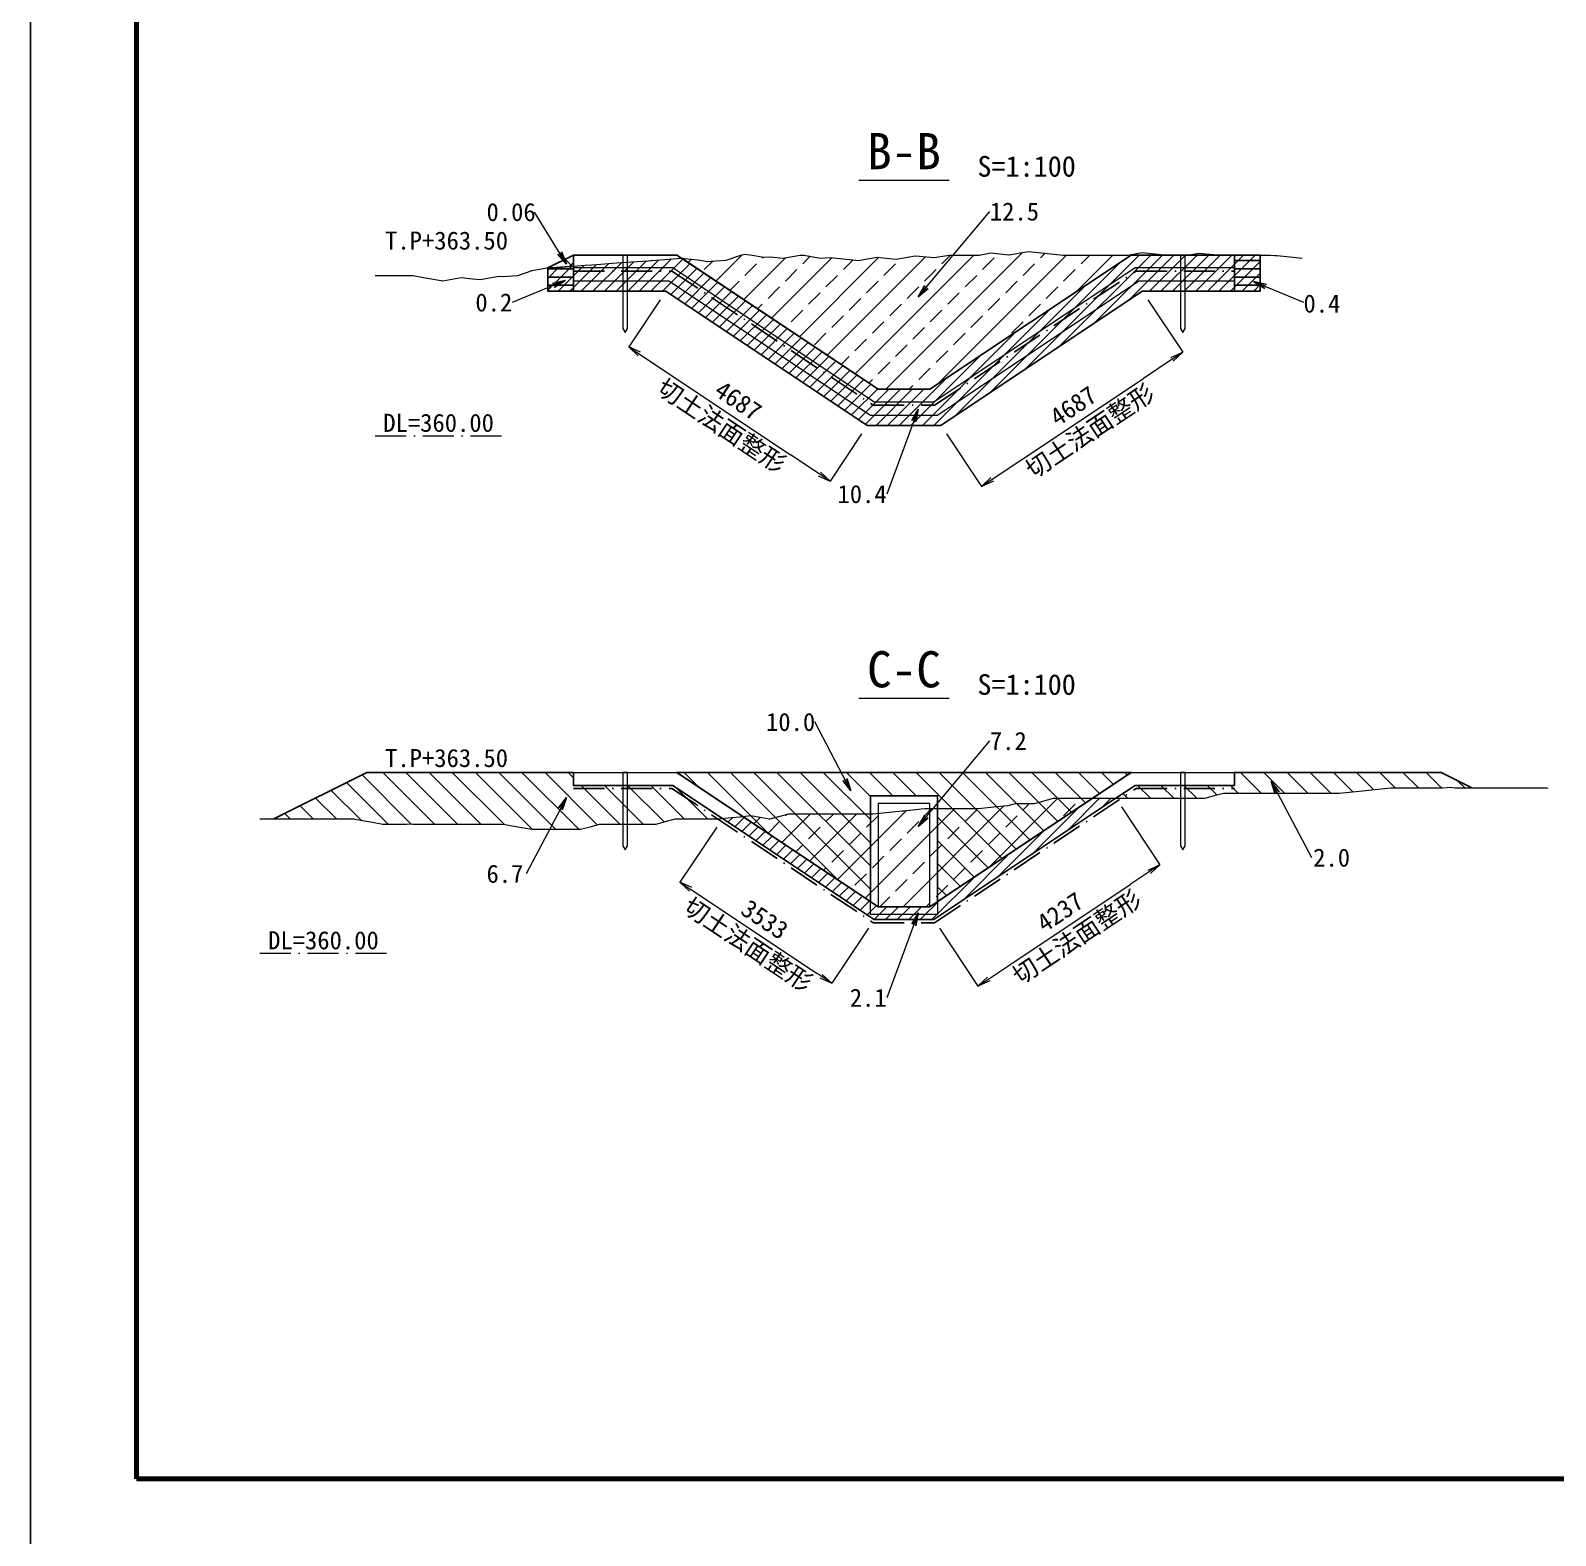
# Model space of a CAD drawing. Header units: millimetres. Extents: x -24094 to 84100, y -59400 to 59400.
# Drawn here: x 0 to 29532, y 1100 to 30250 of the extents above; entities that cross this region are included whole.
import ezdxf
from ezdxf.enums import TextEntityAlignment as Align

# ---------------------------------------------------------------- set-up
doc = ezdxf.new("R2010")
doc.units = ezdxf.units.MM
doc.header["$LTSCALE"] = 100
doc.header["$PDSIZE"] = 300
doc.linetypes.add('SXF_一点短鎖線', pattern=[9.25, 6, -1.5, 0.25, -1.5])
for name, color, linetype, lineweight in [('D-BGD', 7, 'Continuous', 13), ('D-BMK', 2, 'SXF_一点短鎖線', 13), ('D-BMK-HTXT', 7, 'Continuous', 13), ('D-BYP-STR1', 2, 'Continuous', 13), ('D-BYP-STR2', 6, 'Continuous', 25), ('D-BYP-STR8', 150, 'Continuous', 25), ('D-STR', 1, 'Continuous', 13), ('D-STR-STR8', 3, 'Continuous', 25), ('D-STR-TXT', 7, 'Continuous', 13), ('D-TTL', 2, 'Continuous', 140), ('D-TTL-LINE', 7, 'Continuous', 13), ('D-TTL-TXT', 7, 'Continuous', 13), ('切土法面整形', 4, 'Continuous', 13), ('埋C', 6, 'Continuous', 13), ('床堀', 3, 'Continuous', 13), ('掘削', 4, 'Continuous', 13), ('盛土(4.0≦W)', 5, 'Continuous', 13), ('盛土(W＜2.5)', 5, 'Continuous', 13)]:
    doc.layers.add(name, color=color, linetype=linetype, lineweight=lineweight)
doc.styles.add('MS ゴシック', font='MS Gothic.ttf')
doc.styles.add('ＭＳ ゴシック', font='MS Gothic.ttf')
doc.dimstyles.new('DIM-100-F', dxfattribs={"dimscale": 100, "dimtxt": 3.5, "dimasz": 2.5, "dimexe": 0, "dimexo": 2, "dimgap": 0.8, "dimtad": 1, "dimdec": 0, "dimzin": 0, "dimdsep": 46, "dimtxsty": 'MS ゴシック', "dimblk": 'OPEN', "dimcen": 0.1, "dimclrd": 256, "dimclre": 256, "dimclrt": 256, "dimaunit": 1, "dimadec": 4, "dimazin": 0, "dimtfac": 1, "dimtdec": 0, "dimtmove": 2, "dimatfit": 3, "dimldrblk": 'OPEN', "dimfxl": 1, "dimtolj": 1, "dimtzin": 0, "dimlwd": -1, "dimlwe": -1, "dimarcsym": 0})
pattern_1 = [(180, (-372660.47, 540142.1), (-1e-14, -158.75), [])]
pattern_2 = [(135, (-492653.5, 540049.14), (-224.5064, -224.5064), [])]

# ---------------------------------------------------------------- blocks, each defined once
blk = doc.blocks.new('_Open')
at = {"color": 0, "linetype": 'ByBlock', "lineweight": -2}
for p, q in [((-1, 0.17), (0, 0)), ((-1, -0.17), (0, 0)), ((0, 0), (-1, 0))]:
    blk.add_line(p, q, dxfattribs=at)
blk = doc.blocks.new('*D17')
at = {"layer": 'Defpoints', "color": 0, "transparency": 16777216}
for p in [(12303, 25202), (16203, 22602), (15484, 21522)]:
    blk.add_point(p, dxfattribs=at)
at = {"layer": '切土法面整形', "transparency": 16777216}
for p, q in [((12192, 25035), (11584, 24122)), ((11792, 23983), (12347, 23613)), ((16092, 22435), (15484, 21522)), ((15276, 21661), (14720, 22031))]:
    blk.add_line(p, q, dxfattribs=at)
at = {"layer": '切土法面整形', "transparency": 16777216, "xscale": 250, "yscale": 250, "zscale": 250}
for p, rotation in [((11584, 24122), 146.3099324751545), ((15484, 21522), 326.3099324751545)]:
    blk.add_blockref('_Open', p, dxfattribs=dict(at, rotation=rotation))
at = {"layer": '切土法面整形', "transparency": 16777216, "insert": (13534, 22822), "char_height": 350, "attachment_point": 5, "rotation": 326.3099, "style": 'MS ゴシック'}
blk.add_mtext('\\A1;4687\\P切土法面整形', dxfattribs=at)
blk = doc.blocks.new('*D18')
at = {"layer": 'Defpoints', "color": 0, "transparency": 16777216}
for p in [(21527, 25202), (22315, 24019), (17627, 22602)]:
    blk.add_point(p, dxfattribs=at)
at = {"layer": '切土法面整形', "transparency": 16777216}
for p, q in [((21638, 25035), (22315, 24019)), ((22107, 23881), (21552, 23510)), ((17738, 22435), (18415, 21419)), ((18623, 21558), (19179, 21928))]:
    blk.add_line(p, q, dxfattribs=at)
at = {"layer": '切土法面整形', "transparency": 16777216, "xscale": 250, "yscale": 250, "zscale": 250}
for p, rotation in [((22315, 24019), 33.69006752484745), ((18415, 21419), 213.6900675248474)]:
    blk.add_blockref('_Open', p, dxfattribs=dict(at, rotation=rotation))
at = {"layer": '切土法面整形', "transparency": 16777216, "insert": (20365, 22719), "char_height": 350, "attachment_point": 5, "rotation": 33.6901, "style": 'MS ゴシック'}
blk.add_mtext('\\A1;4687\\P切土法面整形', dxfattribs=at)
blk = doc.blocks.new('*D19')
at = {"layer": 'Defpoints', "color": 0, "transparency": 16777216}
for p in [(13400, 14989), (16340, 13029), (15517, 11795)]:
    blk.add_point(p, dxfattribs=at)
at = {"layer": '切土法面整形', "transparency": 16777216}
for p, q in [((13289, 14822), (12577, 13754)), ((12785, 13616), (12861, 13565)), ((16229, 12862), (15517, 11795)), ((15309, 11933), (15233, 11983))]:
    blk.add_line(p, q, dxfattribs=at)
at = {"layer": '切土法面整形', "transparency": 16777216, "xscale": 250, "yscale": 250, "zscale": 250}
for p, rotation in [((12577, 13754), 146.3099324740207), ((15517, 11795), 326.3099324740208)]:
    blk.add_blockref('_Open', p, dxfattribs=dict(at, rotation=rotation))
at = {"layer": '切土法面整形', "transparency": 16777216, "insert": (14047, 12774), "char_height": 350, "attachment_point": 5, "rotation": 326.3099, "style": 'MS ゴシック'}
blk.add_mtext('\\A1;3533\\P切土法面整形', dxfattribs=at)
blk = doc.blocks.new('*D20')
at = {"layer": 'Defpoints', "color": 0, "transparency": 16777216}
for p in [(21016, 15379), (21873, 14093), (17491, 13029)]:
    blk.add_point(p, dxfattribs=at)
at = {"layer": '切土法面整形', "transparency": 16777216}
for p, q in [((21127, 15212), (21873, 14093)), ((21665, 13955), (21297, 13709)), ((17602, 12862), (18348, 11743)), ((18556, 11882), (18924, 12127))]:
    blk.add_line(p, q, dxfattribs=at)
at = {"layer": '切土法面整形', "transparency": 16777216, "xscale": 250, "yscale": 250, "zscale": 250}
for p, rotation in [((21873, 14093), 33.69006752597805), ((18348, 11743), 213.690067525978)]:
    blk.add_blockref('_Open', p, dxfattribs=dict(at, rotation=rotation))
at = {"layer": '切土法面整形', "transparency": 16777216, "insert": (20110, 12918), "char_height": 350, "attachment_point": 5, "rotation": 33.6901, "style": 'MS ゴシック'}
blk.add_mtext('\\A1;4237\\P切土法面整形', dxfattribs=at)

msp = doc.modelspace()

# ---------------------------------------------------------------- hatches: boundary and pattern name
at = {"layer": 'D-BYP-STR2'}
h = msp.add_hatch(dxfattribs=at)
h.set_pattern_fill('ANSI31', color=256, scale=50, angle=135)
h.set_pattern_definition(pattern_1)
h.paths.add_polyline_path([(23815.23, 25901.54), (23315.23, 25901.54), (23315.23, 25201.54), (23815.23, 25201.54)])
h = msp.add_hatch(dxfattribs=at)
h.set_pattern_fill('ANSI31', color=256, scale=50, angle=135)
h.set_pattern_definition(pattern_1)
h.paths.add_polyline_path([(10515.23, 25201.54), (10515.23, 25684.72), (10015.23, 25647.86), (10015.23, 25201.54)])
at = {"layer": 'D-BYP-STR8'}
h = msp.add_hatch(dxfattribs=at)
h.set_pattern_fill('ANSI37', color=256, scale=100)
h.set_pattern_definition([(45, (-492653.5, 540049.14), (-224.5064, 224.5064), []), (135, (-492653.5, 540049.14), (-224.5064, -224.5064), [])])
h.paths.add_polyline_path([(10515.23, 25901.54), (10006.59, 25647.22), (10515.23, 25684.72)])
at = {"layer": '床堀'}
h = msp.add_hatch(dxfattribs=at)
h.set_pattern_fill('ANSI31', color=3, scale=50)
h.set_pattern_definition([(45, (-492653.5, 499381.97), (-112.2532, 112.2532), [])])
h.paths.add_polyline_path([(21527.17, 25201.54), (23315.23, 25201.54), (23815.23, 25201.54), (23815.23, 25901.54), (22257.91, 25901.54), (21315.23, 25901.54), (17415.23, 23301.54), (16415.23, 23301.54), (12611.34, 25837.47), (12601.04, 25838.5), (12370.16, 25821.48), (12024.32, 25795.98), (12003.94, 25794.48), (11968.49, 25791.86), (11637.73, 25767.48), (11447.61, 25753.46), (11271.52, 25740.48), (10965.18, 25717.89), (10870.89, 25710.94), (10743.41, 25701.54), (10294.17, 25668.42), (10172.88, 25659.48), (10015.23, 25647.86), (10015.23, 25201.54), (10515.23, 25201.54), (12303.29, 25201.54), (16203.29, 22601.54), (17627.17, 22601.54)])
h = msp.add_hatch(dxfattribs=at)
h.set_pattern_fill('ANSI31', color=3, scale=50)
h.set_pattern_definition([(45, (-492653.5, 547098.55), (-112.2532, 112.2532), [])])
h.paths.add_polyline_path([(13792.12, 15027.58), (13744.95, 15022.88), (13583.69, 15006.81), (13400.05, 14988.5), (16339.54, 13028.84), (17490.92, 13028.84), (21015.92, 15378.84), (20907.95, 15378.84), (20665.56, 15378.84), (20565.23, 15378.84), (17415.23, 13278.84), (16415.23, 13278.84)])
at = {"layer": '掘削'}
h = msp.add_hatch(dxfattribs=at)
h.set_pattern_fill('ANSI33', color=256, scale=100)
h.set_pattern_definition([(45, (-492653.5, 493827.7), (-449.0128, 449.0128), []), (45, (-492204.5, 493827.7), (-449.0128, 449.0128), [317.5, -158.75])])
h.paths.add_polyline_path([(21315.23, 25901.54), (22001.61, 25901.54), (21891.69, 25912.5), (21828.51, 25918.8), (21525.48, 25949), (21251.8, 25901.54), (21159.27, 25901.54), (20998.3, 25901.54), (20793.06, 25901.54), (20675.08, 25901.54), (20426.84, 25901.54), (20098.36, 25901.54), (20060.63, 25901.54), (19994.99, 25901.54), (19694.42, 25931.5), (19521.64, 25948.72), (19328.2, 25968), (18991.68, 25909.65), (18961.99, 25904.5), (18944.93, 25906.2), (18595.78, 25941), (18368.21, 25901.54), (17988.36, 25901.54), (17791.49, 25901.54), (17497.14, 25850.5), (17214.78, 25878.65), (17130.93, 25887), (16985.05, 25861.71), (16915.23, 25849.6), (16764.71, 25823.51), (16638.06, 25836.13), (16398.5, 25860.01), (16061.34, 25801.54), (16032.29, 25796.51), (15981.74, 25801.54), (15666.07, 25833.01), (15484.62, 25851.09), (15299.86, 25837.47), (14978.43, 25901.54), (14933.65, 25901.54), (14907.91, 25901.54), (14567.44, 25842.51), (14331.19, 25866.05), (14201.22, 25856.47), (13975.12, 25901.54), (13835.01, 25915.51), (13754.47, 25901.54), (13468.8, 25802.47), (13177.76, 25781.02), (13102.58, 25775.47), (12971.8, 25801.54), (12736.37, 25825.01), (12611.34, 25837.47), (16415.23, 23301.54), (17415.23, 23301.54)])
h = msp.add_hatch(dxfattribs=at)
h.set_pattern_fill('ANSI33', color=256, scale=100)
h.set_pattern_definition([(45, (-492653.5, 540049.14), (-449.0128, 449.0128), []), (45, (-492204.5, 540049.14), (-449.0128, 449.0128), [317.5, -158.75])])
h.paths.add_polyline_path([(20565.23, 15378.84), (20326.32, 15378.84), (20175.52, 15378.84), (20088.84, 15378.84), (19809.31, 15378.84), (19512.13, 15297.69), (19443.1, 15278.84), (19323.01, 15278.84), (19076.88, 15278.84), (18935.41, 15240.21), (18710.67, 15217.81), (18358.69, 15182.73), (18344.46, 15178.84), (18319.7, 15178.84), (17978.24, 15178.84), (17781.97, 15178.84), (17612.03, 15178.84), (17316.38, 15178.84), (17245.82, 15171.81), (17205.26, 15167.77), (16915.23, 15138.86), (16879.61, 15135.31), (16628.54, 15110.29), (16513.39, 15098.81), (16313.07, 15078.84), (16147.18, 15078.84), (16051.82, 15078.84), (15780.97, 15078.84), (15475.11, 15078.84), (15414.75, 15078.84), (15309.76, 15078.84), (15048.54, 15078.84), (14898.39, 15078.84), (14682.33, 15078.84), (14318.27, 14979.43), (14306.45, 14981.48), (13949.9, 15043.31), (13792.12, 15027.58), (16415.23, 13278.84), (17415.23, 13278.84)])
at = {"layer": '盛土(4.0≦W)'}
h = msp.add_hatch(dxfattribs=at)
h.set_pattern_fill('ANSI31', color=256, scale=100, angle=90)
h.set_pattern_definition(pattern_2)
h.paths.add_polyline_path([(12439.54, 15628.84), (10515.23, 15628.84), (10515.23, 15878.84), (6515.23, 15878.84), (4715.23, 14978.84), (4794.58, 14978.84), (5094.2, 14978.84), (5160.79, 14978.84), (5276.64, 14978.84), (5527, 14978.84), (5670.92, 14978.84), (5893.22, 14978.84), (6247.63, 14978.84), (6259.43, 14978.84), (6279.95, 14973.24), (6625.64, 14913.3), (6824.35, 14878.84), (6991.86, 14878.84), (7283.26, 14878.84), (7358.07, 14886.3), (7401.07, 14878.84), (7724.28, 14878.84), (7977.78, 14878.84), (8090.49, 14878.84), (8286.58, 14878.84), (8456.71, 14878.84), (8554.5, 14878.84), (8822.92, 14878.84), (9131.22, 14878.84), (9189.13, 14868.8), (9289.89, 14851.33), (9555.35, 14805.3), (9707.94, 14778.84), (9921.56, 14778.84), (10284.65, 14778.84), (10287.77, 14779.38), (10293.2, 14778.84), (10653.99, 14778.84), (10861.37, 14835.47), (11020.2, 14878.84), (11296.51, 14878.84), (11386.41, 14878.84), (11438.09, 14878.84), (11752.62, 14878.84), (12014.8, 14878.84), (12118.84, 14878.84), (12299.82, 14928.27), (12485.05, 14978.84), (12591.52, 14978.84), (12985.87, 14978.84), (13168.24, 14978.84), (13217.48, 14978.84), (13303.14, 14978.84), (13400.05, 14988.5)])
h = msp.add_hatch(dxfattribs=at)
h.set_pattern_fill('ANSI31', color=256, scale=100, angle=90)
h.set_pattern_definition(pattern_2)
h.paths.add_polyline_path([(12515.23, 15878.84), (16265.23, 13378.84), (16265.23, 15428.84), (17565.23, 15428.84), (17565.23, 13378.84), (21315.23, 15878.84)])
h = msp.add_hatch(dxfattribs=at)
h.set_pattern_fill('ANSI31', color=256, scale=100, angle=90)
h.set_pattern_definition(pattern_2)
h.paths.add_polyline_path([(27315.23, 15878.84), (23315.23, 15878.84), (23315.23, 15628.84), (21390.92, 15628.84), (21015.92, 15378.84), (21242.28, 15378.84), (21329.63, 15378.84), (21818.99, 15378.84), (22332.94, 15378.84), (22372.8, 15378.84), (22395.71, 15378.84), (22739.01, 15378.84), (22972.43, 15442.58), (23105.23, 15478.84), (23336.26, 15478.84), (23471.44, 15478.84), (23549.15, 15478.84), (23837.65, 15478.84), (24125.86, 15478.84), (24203.87, 15478.84), (24339.57, 15478.84), (24570.08, 15478.84), (24702.58, 15478.84), (24936.29, 15478.84), (25279.3, 15478.84), (25302.5, 15478.84), (25342.88, 15478.84), (25668.72, 15511.32), (25856.01, 15529.99), (26034.93, 15547.82), (26346.19, 15578.84), (26401.14, 15584.32), (26432.73, 15578.84), (26767.36, 15578.84), (27009.45, 15578.84), (27133.57, 15578.84), (27349.5, 15578.84), (27499.78, 15593.82), (27586.16, 15578.84), (27866, 15578.84), (27915.23, 15578.84)])

# ---------------------------------------------------------------- linework, layer by layer
at = {"layer": 'D-BGD', "color": 7, "linetype": 'Continuous', "lineweight": 13}
for points in [[(6671.88, 25501.54), (6833.87, 25501.54), (6876.96, 25501.54), (6951.93, 25501.54), (7243.18, 25501.54), (7410.59, 25501.54), (7609.39, 25467.07), (7955.25, 25407.1), (7975.6, 25401.54), (7987.3, 25401.54), (8341.81, 25463.01), (8564.02, 25440.87), (8708.03, 25426.51), (8958.56, 25469.95), (9074.24, 25490.01), (9140.74, 25483.39), (9440.45, 25505.48), (9717.45, 25601.54), (9961.87, 25643.92), (10172.88, 25659.48), (10294.17, 25668.42), (10743.41, 25701.54), (10870.89, 25710.94), (10965.18, 25717.89), (11271.52, 25740.48), (11447.61, 25753.46), (11637.73, 25767.48), (11968.49, 25791.86), (12003.94, 25794.48), (12024.32, 25795.98), (12370.16, 25821.48), (12601.04, 25838.5), (12736.37, 25825.01), (12971.8, 25801.54), (13102.58, 25775.47), (13177.76, 25781.02), (13468.8, 25802.47), (13754.47, 25901.54), (13835.01, 25915.51), (13975.12, 25901.54), (14201.22, 25856.47), (14331.19, 25866.05), (14567.44, 25842.51), (14907.91, 25901.54), (14933.65, 25901.54), (14978.43, 25901.54), (15299.86, 25837.47), (15484.62, 25851.09), (15666.07, 25833.01), (15981.74, 25801.54), (16032.29, 25796.51), (16061.34, 25801.54), (16398.5, 25860.01), (16638.06, 25836.13), (16764.71, 25823.51), (16915.23, 25849.6), (16985.05, 25861.71), (17130.93, 25887), (17214.78, 25878.65), (17497.14, 25850.5), (17791.49, 25901.54), (17988.36, 25901.54), (18368.21, 25901.54), (18595.78, 25941), (18944.93, 25906.2), (18961.99, 25904.5), (18991.68, 25909.65), (19328.2, 25968), (19521.64, 25948.72), (19694.42, 25931.5), (19994.99, 25901.54), (20060.63, 25901.54), (20098.36, 25901.54), (20426.84, 25901.54), (20675.08, 25901.54), (20793.06, 25901.54), (20998.3, 25901.54), (21159.27, 25901.54), (21251.8, 25901.54), (21525.48, 25949), (21828.51, 25918.8), (21891.69, 25912.5), (22001.61, 25901.54), (22257.91, 25901.54), (22405.23, 25901.54), (22624.12, 25939.5), (22981.95, 25903.83), (22990.33, 25903), (23004.92, 25901.54), (23356.55, 25901.54), (23558.66, 25901.54), (23722.76, 25901.54), (24008.24, 25901.54), (24088.97, 25893.5), (24135.38, 25888.87), (24455.19, 25857), (24629.53, 25839.62)], [(4441.88, 14978.84), (4517.48, 14978.84), (4794.58, 14978.84), (5094.2, 14978.84), (5160.79, 14978.84), (5276.64, 14978.84), (5527, 14978.84), (5670.92, 14978.84), (5893.22, 14978.84), (6247.63, 14978.84), (6259.43, 14978.84), (6279.95, 14973.24), (6625.64, 14913.3), (6824.35, 14878.84), (6991.86, 14878.84), (7283.26, 14878.84), (7358.07, 14886.3), (7401.07, 14878.84), (7724.28, 14878.84), (7977.78, 14878.84), (8090.49, 14878.84), (8286.58, 14878.84), (8456.71, 14878.84), (8554.5, 14878.84), (8822.92, 14878.84), (9131.22, 14878.84), (9189.13, 14868.8), (9289.89, 14851.33), (9555.35, 14805.3), (9707.94, 14778.84), (9921.56, 14778.84), (10284.65, 14778.84), (10287.77, 14779.38), (10293.2, 14778.84), (10653.99, 14778.84), (10861.37, 14835.47), (11020.2, 14878.84), (11296.51, 14878.84), (11386.41, 14878.84), (11438.09, 14878.84), (11752.62, 14878.84), (12014.8, 14878.84), (12118.84, 14878.84), (12299.82, 14928.27), (12485.05, 14978.84), (12591.52, 14978.84), (12985.87, 14978.84), (13168.24, 14978.84), (13217.48, 14978.84), (13303.14, 14978.84), (13583.69, 15006.81), (13744.95, 15022.88), (13949.9, 15043.31), (14306.45, 14981.48), (14316.12, 14979.81), (14321.67, 14980.36), (14682.33, 15078.84), (14898.39, 15078.84), (15048.54, 15078.84), (15309.76, 15078.84), (15414.75, 15078.84), (15475.11, 15078.84), (15780.97, 15078.84), (16051.82, 15078.84), (16147.18, 15078.84), (16313.07, 15078.84), (16513.39, 15098.81), (16628.54, 15110.29), (16879.61, 15135.31), (16915.23, 15138.86), (17205.26, 15167.77), (17245.82, 15171.81), (17316.38, 15178.84), (17612.03, 15178.84), (17781.97, 15178.84), (17978.24, 15178.84), (18319.7, 15178.84), (18344.46, 15178.84), (18358.69, 15182.73), (18710.67, 15217.81), (18935.41, 15240.21), (19076.88, 15278.84), (19323.01, 15278.84), (19443.1, 15278.84), (19512.13, 15297.69), (19809.31, 15378.84), (20088.84, 15378.84), (20175.52, 15378.84), (20326.32, 15378.84), (20665.56, 15378.84), (20907.95, 15378.84), (21242.28, 15378.84), (21329.63, 15378.84), (21818.99, 15378.84), (22332.94, 15378.84), (22372.8, 15378.84), (22395.71, 15378.84), (22739.01, 15378.84), (22972.43, 15442.58), (23105.23, 15478.84), (23336.26, 15478.84), (23471.44, 15478.84), (23549.15, 15478.84), (23837.65, 15478.84), (24125.86, 15478.84), (24203.87, 15478.84), (24339.57, 15478.84), (24570.08, 15478.84), (24702.58, 15478.84), (24936.29, 15478.84), (25279.3, 15478.84), (25302.5, 15478.84), (25342.88, 15478.84), (25668.72, 15511.32), (25856.01, 15529.99), (26034.93, 15547.82), (26346.19, 15578.84), (26401.14, 15584.32), (26432.73, 15578.84), (26767.36, 15578.84), (27009.45, 15578.84), (27133.57, 15578.84), (27349.5, 15578.84), (27499.78, 15593.82), (27586.16, 15578.84), (27866, 15578.84), (28162.88, 15578.84), (28232.21, 15578.84), (28352.82, 15578.84), (28598.42, 15578.84), (28739.6, 15578.84), (28964.63, 15578.84), (29316.32, 15578.84), (29356.13, 15578.84), (29388.58, 15575.61)]]:
    msp.add_lwpolyline(points, dxfattribs=at)
at = {"layer": 'D-BMK'}
for p, q in [((6671.88, 22401.54), (9171.88, 22401.54)), ((4441.88, 12378.84), (6941.88, 12378.84))]:
    msp.add_line(p, q, dxfattribs=at)
at = {"layer": 'D-BYP-STR1'}
for points in [[(11470.23, 24479.49), (11515.23, 24401.54), (11560.23, 24479.49), (11560.23, 25901.54), (11470.23, 25901.54)], [(22270.23, 24479.49), (22315.23, 24401.54), (22360.23, 24479.49), (22360.23, 25901.54), (22270.23, 25901.54)], [(11470.23, 14456.79), (11515.23, 14378.84), (11560.23, 14456.79), (11560.23, 15878.84), (11470.23, 15878.84)], [(22270.23, 14456.79), (22315.23, 14378.84), (22360.23, 14456.79), (22360.23, 15878.84), (22270.23, 15878.84)]]:
    msp.add_lwpolyline(points, close=True, dxfattribs=at)
at = {"layer": 'D-BYP-STR1', "ltscale": 5}
for points in [[(17565.23, 15428.84), (17565.23, 13128.84), (16265.23, 13128.84), (16265.23, 15428.84)], [(16415.23, 15278.84), (16415.23, 13278.84), (17415.23, 13278.84), (17415.23, 15278.84)]]:
    msp.add_lwpolyline(points, close=True, dxfattribs=at)
at = {"layer": 'D-BYP-STR2'}
for p, q in [((10515.23, 25901.54), (10006.59, 25647.22)), ((6515.23, 15878.84), (4715.23, 14978.84)), ((12515.23, 15878.84), (16265.23, 15878.84)), ((16265.23, 15878.84), (21315.23, 15878.84)), ((27315.23, 15878.84), (27915.23, 15578.84))]:
    msp.add_line(p, q, dxfattribs=at)
for points in [[(23315.23, 25901.54), (23315.23, 25201.54), (23815.23, 25201.54), (23815.23, 25901.54), (23315.23, 25901.54)], [(10015.23, 25647.86), (10515.23, 25684.72), (10515.23, 25201.54), (10015.23, 25201.54), (10015.23, 25647.86)]]:
    msp.add_lwpolyline(points, dxfattribs=at)
at = {"layer": 'D-BYP-STR8'}
for points in [[(10006.59, 25647.22), (10515.23, 25901.54), (10515.23, 25684.72), (10006.59, 25647.22)], [(4715.23, 14978.84), (6515.23, 15878.84), (10515.23, 15878.84), (10515.23, 15628.84), (12439.54, 15628.84), (13400.05, 14988.5)], [(21015.92, 15378.84), (21390.92, 15628.84), (23315.23, 15628.84), (23315.23, 15878.84), (27315.23, 15878.84), (27915.23, 15578.84)]]:
    msp.add_lwpolyline(points, dxfattribs=at)
msp.add_lwpolyline([(16265.23, 15428.84), (16265.23, 13378.84), (12515.23, 15878.84), (21315.23, 15878.84), (17565.23, 13378.84), (17565.23, 15428.84)], close=True, dxfattribs=at)
at = {"layer": 'D-STR'}
for p, q in [((10515.23, 15878.84), (6515.23, 15878.84)), ((23315.23, 15878.84), (27315.23, 15878.84))]:
    msp.add_line(p, q, dxfattribs=at)
for points in [[(16339.54, 23051.54), (12439.54, 25651.54), (10515.23, 25651.54), (10515.23, 25901.54), (12515.23, 25901.54), (16415.23, 23301.54), (17415.23, 23301.54), (21315.23, 25901.54), (23315.23, 25901.54), (23315.23, 25651.54), (21390.92, 25651.54), (17490.92, 23051.54)], [(23315.23, 25901.54), (21315.23, 25901.54), (17415.23, 23301.54), (16415.23, 23301.54), (12515.23, 25901.54), (10515.23, 25901.54), (10515.23, 25401.54), (12363.84, 25401.54), (16263.84, 22801.54), (17566.62, 22801.54), (21466.62, 25401.54), (23315.23, 25401.54)], [(16339.54, 13028.84), (12439.54, 15628.84), (10515.23, 15628.84), (10515.23, 15878.84), (12515.23, 15878.84), (16415.23, 13278.84), (17415.23, 13278.84), (21315.23, 15878.84), (23315.23, 15878.84), (23315.23, 15628.84), (21390.92, 15628.84), (17490.92, 13028.84)]]:
    msp.add_lwpolyline(points, close=True, dxfattribs=at)
msp.add_lwpolyline([(10515.23, 25401.54), (10515.23, 25201.54), (12303.29, 25201.54), (16203.29, 22601.54), (17627.17, 22601.54), (21527.17, 25201.54), (23315.23, 25201.54), (23315.23, 25401.54)], dxfattribs=at)
at = {"layer": 'D-STR-STR8'}
for p, q in [((12611.34, 25837.47), (16415.23, 23301.54)), ((17415.23, 23301.54), (21315.23, 25901.54)), ((21315.23, 25901.54), (22001.61, 25901.54)), ((23815.23, 25201.54), (23815.23, 25901.54)), ((10015.23, 25647.86), (10015.23, 25201.54)), ((10015.23, 25201.54), (12303.29, 25201.54)), ((12303.29, 25201.54), (16203.29, 22601.54)), ((17627.17, 22601.54), (21527.17, 25201.54)), ((21527.17, 25201.54), (23815.23, 25201.54)), ((16415.23, 23301.54), (17415.23, 23301.54)), ((16203.29, 22601.54), (17627.17, 22601.54))]:
    msp.add_line(p, q, dxfattribs=at)
for points in [[(13400.05, 14988.5), (16339.54, 13028.84), (17490.92, 13028.84), (21015.92, 15378.84)], [(20565.23, 15378.84), (17415.23, 13278.84), (16415.23, 13278.84), (13792.12, 15027.58)]]:
    msp.add_lwpolyline(points, dxfattribs=at)
at = {"layer": 'D-TTL'}
for p, q in [((2050, 57200), (2050, 2200)), ((2050, 2200), (82050, 2200))]:
    msp.add_line(p, q, dxfattribs=at)
at = {"layer": 'D-TTL-LINE'}
for p, q in [((16042.23, 27353.53), (17788.23, 27353.53)), ((16042.23, 17317.6), (17788.23, 17317.6))]:
    msp.add_line(p, q, dxfattribs=at)
at = {"layer": 'Defpoints', "color": 1}
msp.add_line((0, 59400), (0, 0), dxfattribs=at)
at = {"layer": 'Defpoints', "linetype": 'SXF_一点短鎖線'}
for points in [[(10515.23, 25591.54), (12421.37, 25591.54), (16321.37, 22991.54), (17509.09, 22991.54), (21409.09, 25591.54), (23315.23, 25591.54)], [(10515.23, 15568.84), (12421.37, 15568.84), (16321.37, 12968.84), (17509.09, 12968.84), (21409.09, 15568.84), (23315.23, 15568.84)]]:
    msp.add_lwpolyline(points, dxfattribs=at)
at = {"layer": '切土法面整形'}
for p, q in [((12347.24, 23612.89), (14719.93, 22031.09)), ((19179.05, 21928.31), (21551.75, 23510.1)), ((18924.14, 12127.35), (21296.83, 13709.15)), ((12860.57, 13565.26), (15233.27, 11983.47))]:
    msp.add_line(p, q, dxfattribs=at)

# ---------------------------------------------------------------- texts
at = {"layer": 'D-BMK-HTXT', "style": 'MS ゴシック'}
for p in [(6831.65, 22476.54), (4601.65, 12453.84)]:
    msp.add_text('DL=360.00', height=350, dxfattribs=at).set_placement(p)
at = {"layer": 'D-STR-TXT', "style": 'ＭＳ ゴシック'}
for p in [(8057.34, 25901.54), (8057.34, 15878.84)]:
    msp.add_text('T.P+363.50', height=350, dxfattribs=at).set_placement(p, align=Align.BOTTOM_CENTER)
at = {"layer": 'D-TTL-TXT', "style": 'MS ゴシック'}
for s, height, p in [('B-B', 700, (16915.23, 27353.53)), ('S=1:100', 400, (19290.47, 27298.71)), ('C-C', 700, (16915.23, 17317.6)), ('S=1:100', 400, (19290.47, 17262.77))]:
    msp.add_text(s, height=height, dxfattribs=at).set_placement(p, align=Align.BOTTOM_CENTER)
at = {"layer": '埋C', "style": 'ＭＳ ゴシック'}
for s, p in [('0.2', (9329.71, 24982.85)), ('0.4', (25366.45, 24961.4))]:
    msp.add_text(s, height=350, dxfattribs=at).set_placement(p, align=Align.MIDDLE_RIGHT)
at = {"layer": '床堀', "style": 'ＭＳ ゴシック'}
for s, p in [('10.4', (16580.46, 21271.93)), ('2.1', (16580.46, 11516.28))]:
    msp.add_text(s, height=350, dxfattribs=at).set_placement(p, align=Align.MIDDLE_RIGHT)
at = {"layer": '掘削', "style": 'ＭＳ ゴシック'}
for s, p in [('12.5', (18578.34, 26743.9)), ('7.2', (18578.34, 16489.02))]:
    msp.add_text(s, height=350, dxfattribs=at).set_placement(p, align=Align.MIDDLE_LEFT)
at = {"layer": '盛土(W＜2.5)', "style": 'ＭＳ ゴシック'}
for s, p in [('0.06', (8831.03, 26733.59)), ('10.0', (14244.01, 16857.63)), ('2.0', (24839.79, 14229.86)), ('6.7', (8831.03, 13917.05))]:
    msp.add_text(s, height=350, dxfattribs=at).set_placement(p, align=Align.MIDDLE_LEFT)

# ---------------------------------------------------------------- dimensions: what is measured, and where the dimension line sits
at = {"layer": '切土法面整形'}
for base, p1, p2, angle, picture, middle in [((15483.58, 21521.99), (12303.29, 25201.54), (16203.29, 22601.54), 326.309932, '*D17', (13533.58, 22821.99)), ((22315.4, 24019.21), (17627.17, 22601.54), (21527.17, 25201.54), 33.690068, '*D18', (20365.4, 22719.21)), ((21872.99, 14093.25), (17490.92, 13028.84), (21015.92, 15378.84), 33.690068, '*D20', (20110.49, 12918.25)), ((15516.66, 11794.53), (13400.05, 14988.5), (16339.54, 13028.84), 326.309932, '*D19', (14046.92, 12774.36))]:
    dim = msp.add_linear_dim(base=base, p1=p1, p2=p2, angle=angle, text='<>\\P切土法面整形', dimstyle='DIM-100-F', dxfattribs=at)
    dim.commit()
    dim.dimension.update_dxf_attribs({"geometry": picture, "text_midpoint": middle, "dimtype": 161})

# ---------------------------------------------------------------- leaders
at = {"layer": '埋C'}
for points in [[(10354.38, 25409.59), (9329.71, 24982.85)], [(23686.2, 25388.14), (24649.62, 24986.91)]]:
    msp.add_leader(points, dimstyle='DIM-100-F', override={"dimgap": 0.8, "dimtad": 0, "dimarcsym": 2}, dxfattribs=at)
at = {"layer": '床堀'}
for points in [[(17192.32, 22916.48), (16580.46, 21271.93)], [(17192.32, 13160.83), (16580.46, 11516.28)]]:
    msp.add_leader(points, dimstyle='DIM-100-F', override={"dimgap": 0.8, "dimtad": 0, "dimarcsym": 2}, dxfattribs=at)
at = {"layer": '掘削'}
for points in [[(17190.44, 25089.01), (18578.34, 26743.9)], [(17190.44, 14834.12), (18578.34, 16489.02)]]:
    msp.add_leader(points, dimstyle='DIM-100-F', override={"dimgap": 0.8, "dimtad": 0, "dimarcsym": 2}, dxfattribs=at)
at = {"layer": '盛土(W＜2.5)'}
for points in [[(10377.93, 25724.36), (9761.65, 26733.59)], [(15884.74, 15522.8), (15188.63, 16857.63)], [(24027.47, 15707.55), (24804.97, 14229.86)], [(10377.93, 15394.74), (9600.43, 13917.05)]]:
    msp.add_leader(points, dimstyle='DIM-100-F', override={"dimgap": 0.8, "dimtad": 0, "dimarcsym": 2}, dxfattribs=at)

doc.saveas('drawing.dxf')
